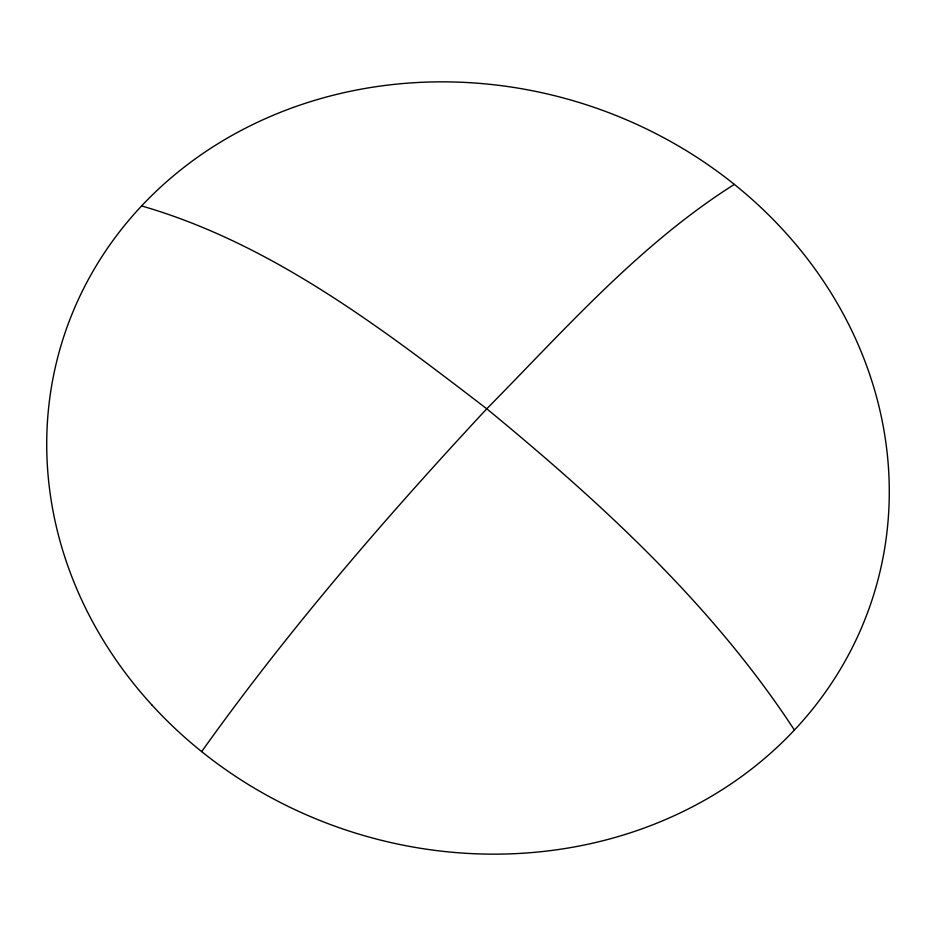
<?xml version="1.0" encoding="UTF-8"?>
<svg xmlns="http://www.w3.org/2000/svg" width="936" height="936" viewBox="0 0 936 936"><rect width="100%" height="100%" fill="white"/><g stroke="black" fill="none" stroke-linecap="round" stroke-linejoin="round"><path stroke-width="1.4" d="M201.661 751.608C288.007 630.454 385.503 517.62 486.779 408.798C564.782 329.718 639.733 244.144 734.339 184.392M141.593 205.932C271.288 243.407 381.139 327.822 486.779 408.798C601.286 503.03 712.776 605.171 794.407 730.068M151.702 704.75A425.026 382.017 17.6 0 0 867.134 613.817A425.026 382.017 17.6 0 0 385.164 85.433A425.026 382.017 17.6 0 0 151.702 704.75"/></g></svg>
